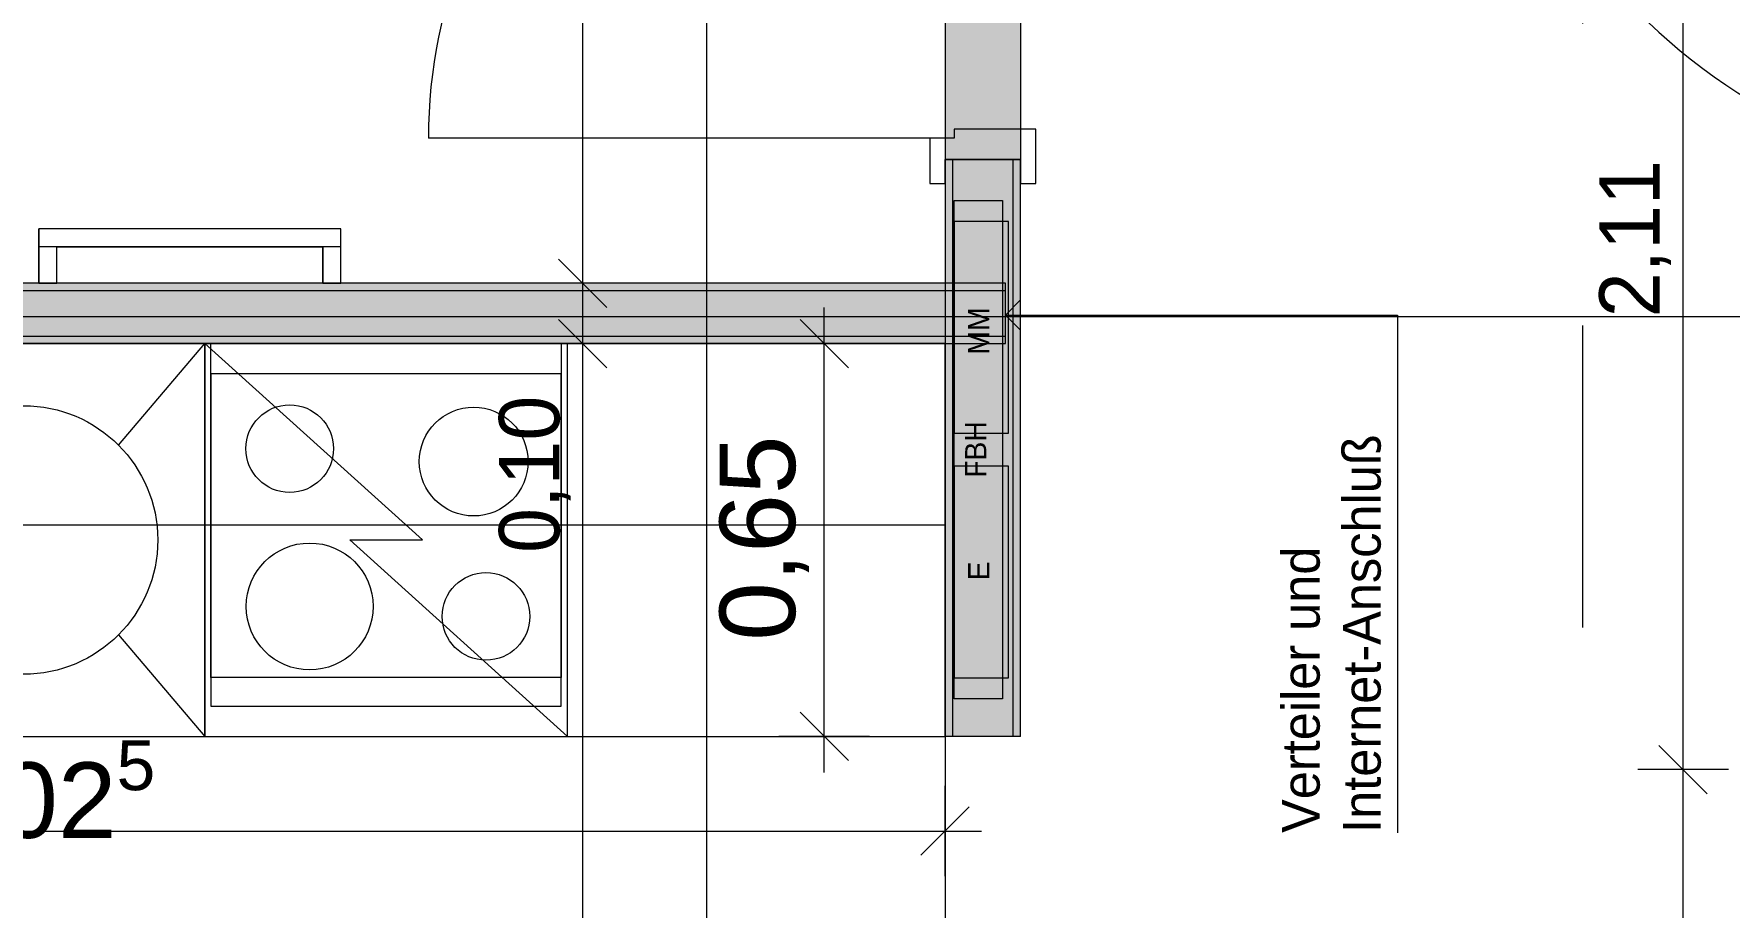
# Model space of a CAD drawing. Header units: metres. Extents: x -3 to 205, y -18 to 45.
# Drawn here: x 34.287 to 37.092, y -4.981 to -3.536 of the extents above; entities that cross this region are included whole.
import ezdxf

# ---------------------------------------------------------------- set-up
doc = ezdxf.new("R2010")
doc.units = ezdxf.units.M
doc.header["$MEASUREMENT"] = 0
for name, pattern in [('Achse', [0.004, 0.002, -0.001, 0, -0.001]), ('Schnittlinie', [0.006, 0.003, -0.0015, 0, -0.0015]), ('Untersicht', [0.001, 0.0005, -0.0005])]:
    doc.linetypes.add(name, pattern=pattern)
for name, color, linetype in [('1._1.Stock  PP STG2_4_000 Achsraster', 7, 'Continuous'), ('1._1.Stock  PP STG2_4_110 Wand Aussen', 7, 'Continuous'), ('1._1.Stock  PP STG2_4_130 Wand Innen', 7, 'Continuous'), ('1._1.Stock  PP STG2_4_530 Küche', 7, 'Continuous'), ('1._1.Stock  PP STG2_4_540 Sanitäreinrichtung', 7, 'Continuous'), ('1._1.Stock  PP STG2_4_620 Haustechnik Installation', 7, 'Continuous'), ('1._1.Stock  PP STG2_4_630 Elektrische Installation', 7, 'Continuous'), ('1._1.Stock  PP STG2_4_815 Raumbegrenzung', 7, 'Continuous'), ('1._1.Stock  PP STG2_4_851 Marker Schnitt', 7, 'Continuous'), ('1._1.Stock  PP STG2_4_945 Einreichplan Beschriftung', 7, 'Continuous'), ('1._1.Stock  PP STG2_4_950 Polierplan Bemaßung', 7, 'Continuous'), ('1._1.Stock  PP STG2_4_950-1 Polierplan Bemaßung Küche', 7, 'Continuous')]:
    doc.layers.add(name, color=color, linetype=linetype)
doc.styles.add('ERSTELLTER_STIL_1', font='arial.ttf')
doc.styles.add('ERSTELLTER_STIL_2', font='')
doc.styles.get('ERSTELLTER_STIL_2').set_extended_font_data('Eurostile')

msp = doc.modelspace()

# ---------------------------------------------------------------- hatches: boundary and pattern name
at = {"layer": '1._1.Stock  PP STG2_4_130 Wand Innen', "linetype": 'Continuous', "lineweight": 0, "true_color": 0xffffff}
msp.add_hatch(color=7, dxfattribs=at).paths.add_polyline_path([(35.92, -3.7437), (35.92, -2.8537), (35.795, -2.8537), (35.795, -3.7437)])
at = {"layer": '1._1.Stock  PP STG2_4_130 Wand Innen', "linetype": 'Continuous', "lineweight": 13, "true_color": 0xfb02fe}
for points in [[(35.795, -4.6987), (35.8075, -4.6987), (35.8075, -3.7437), (35.795, -3.7437)], [(35.9075, -3.7437), (35.9075, -4.6987), (35.92, -4.6987), (35.92, -3.7437)], [(35.895, -3.9487), (32.7674, -3.9487), (32.7675, -3.9612), (35.895, -3.9612)], [(32.7676, -4.0487), (35.895, -4.0487), (35.895, -4.0362), (32.7675, -4.0362)]]:
    msp.add_hatch(color=6, dxfattribs=at).paths.add_polyline_path(points)
at = {"layer": '1._1.Stock  PP STG2_4_130 Wand Innen', "linetype": 'Continuous', "lineweight": 13, "true_color": 0xffaa00}
for points in [[(35.8075, -4.6987), (35.9075, -4.6987), (35.9075, -3.7437), (35.8075, -3.7437)], [(32.7675, -4.0362), (35.895, -4.0362), (35.895, -3.9612), (32.7675, -3.9612)]]:
    msp.add_hatch(color=40, dxfattribs=at).paths.add_polyline_path(points)
at = {"layer": '1._1.Stock  PP STG2_4_620 Haustechnik Installation', "linetype": 'Continuous', "lineweight": 0, "true_color": 0x3f0000}
msp.add_hatch(color=18, dxfattribs=at).paths.add_polyline_path([(35.81, -4.6367), (35.89, -4.6367), (35.89, -3.8117), (35.81, -3.8117)])
at = {"layer": '1._1.Stock  PP STG2_4_630 Elektrische Installation', "linetype": 'Continuous', "lineweight": 0, "true_color": 0x3f1b00}
for points in [[(35.9, -3.8467), (35.81, -3.8467), (35.81, -4.1967), (35.9, -4.1967)], [(35.9, -4.2517), (35.81, -4.2517), (35.81, -4.6017), (35.9, -4.6017)]]:
    msp.add_hatch(color=28, dxfattribs=at).paths.add_polyline_path(points)

# ---------------------------------------------------------------- linework, layer by layer
at = {"layer": '1._1.Stock  PP STG2_4_000 Achsraster', "color": 5, "linetype": 'Continuous', "lineweight": 0, "ltscale": 1000}
for p, q in [((35.4, 1.9963), (35.4, -16.0037)), ((30.9, -4.0037), (53.4, -4.0037))]:
    msp.add_line(p, q, dxfattribs=at)
at = {"layer": '1._1.Stock  PP STG2_4_110 Wand Aussen', "color": 7, "linetype": 'Continuous', "lineweight": 13, "ltscale": 1000}
msp.add_arc((37.635, -2.8077), 0.98, 180, 270, dxfattribs=at)
at = {"layer": '1._1.Stock  PP STG2_4_130 Wand Innen', "color": 8, "linetype": 'Schnittlinie', "lineweight": 13, "ltscale": 1000}
for p, q in [((35.795, -2.8537), (35.795, -3.7437)), ((35.92, -2.8537), (35.92, -3.7437))]:
    msp.add_line(p, q, dxfattribs=at)
at = {"layer": '1._1.Stock  PP STG2_4_130 Wand Innen', "color": 7, "linetype": 'Continuous', "lineweight": 13, "ltscale": 1000}
for p, q in [((35.945, -3.6937), (35.81, -3.6937)), ((35.81, -3.6937), (35.81, -3.7087)), ((35.945, -3.7837), (35.945, -3.6937)), ((35.77, -3.7087), (34.94, -3.7087)), ((35.81, -3.7087), (35.77, -3.7087)), ((35.77, -3.7087), (35.77, -3.7837)), ((35.795, -3.7837), (35.795, -3.7437)), ((35.795, -3.7437), (35.92, -3.7437)), ((35.92, -3.7437), (35.92, -3.7837)), ((35.77, -3.7837), (35.795, -3.7837)), ((35.92, -3.7837), (35.945, -3.7837))]:
    msp.add_line(p, q, dxfattribs=at)
at = {"layer": '1._1.Stock  PP STG2_4_130 Wand Innen', "color": 7, "linetype": 'Continuous', "lineweight": 18, "ltscale": 1000}
for p, q in [((35.8075, -3.7437), (35.795, -3.7437)), ((35.8075, -3.7437), (35.795, -3.7437)), ((35.8075, -3.7437), (35.795, -3.7437)), ((35.8075, -3.7437), (35.8075, -4.6987)), ((35.9075, -3.7437), (35.8075, -3.7437)), ((35.9075, -3.7437), (35.8075, -3.7437)), ((35.9075, -3.7437), (35.8075, -3.7437)), ((35.9075, -4.6987), (35.9075, -3.7437)), ((35.92, -3.7437), (35.9075, -3.7437)), ((35.92, -3.7437), (35.9075, -3.7437)), ((35.92, -3.7437), (35.9075, -3.7437)), ((35.895, -3.9612), (32.7675, -3.9612)), ((32.7675, -4.0362), (35.895, -4.0362))]:
    msp.add_line(p, q, dxfattribs=at)
at = {"layer": '1._1.Stock  PP STG2_4_130 Wand Innen', "color": 7, "linetype": 'Continuous', "lineweight": 18, "ltscale": 1000, "flags": 128}
for points in [[(35.795, -3.7437), (35.795, -4.6987)], [(35.92, -4.6987), (35.92, -3.7437)], [(35.895, -3.9487), (32.7674, -3.9487)], [(35.895, -4.0487), (35.895, -3.9487)], [(32.7676, -4.0487), (35.895, -4.0487)], [(35.8075, -4.6987), (35.795, -4.6987)], [(35.9075, -4.6987), (35.8075, -4.6987)], [(35.92, -4.6987), (35.9075, -4.6987)]]:
    msp.add_lwpolyline(points, dxfattribs=at)
at = {"layer": '1._1.Stock  PP STG2_4_130 Wand Innen', "color": 7, "linetype": 'Continuous', "lineweight": 13, "ltscale": 1000}
msp.add_arc((35.77, -3.7087), 0.83, 90, 180, dxfattribs=at)
at = {"layer": '1._1.Stock  PP STG2_4_530 Küche', "color": 150, "linetype": 'Continuous', "lineweight": 13, "ltscale": 1000, "true_color": 0x0f7ffe}
for p, q in [((35.795, -4.0487), (33.37, -4.0487)), ((34.4272, -4.2166), (34.57, -4.0487)), ((34.93, -4.3737), (34.57, -4.0487)), ((34.58, -4.0487), (35.16, -4.0487)), ((34.58, -4.6012), (34.58, -4.0487)), ((35.16, -4.0487), (35.16, -4.6012)), ((35.795, -4.3487), (35.795, -4.0487)), ((33.37, -4.3487), (35.795, -4.3487)), ((34.58, -4.3487), (35.16, -4.3487)), ((35.17, -4.6987), (34.81, -4.3737)), ((34.81, -4.3737), (34.93, -4.3737)), ((34.4272, -4.5308), (34.57, -4.6987)), ((35.16, -4.6012), (34.58, -4.6012))]:
    msp.add_line(p, q, dxfattribs=at)
at = {"layer": '1._1.Stock  PP STG2_4_530 Küche', "color": 150, "linetype": 'Continuous', "lineweight": 13, "ltscale": 1000, "true_color": 0x0f7ffe, "flags": 128}
for points in [[(35.795, -4.0487), (33.37, -4.0487), (33.37, -4.6987), (35.795, -4.6987)], [(33.97, -4.6987), (34.57, -4.6987), (34.57, -4.0487), (33.97, -4.0487)], [(34.57, -4.6987), (35.17, -4.6987), (35.17, -4.0487), (34.57, -4.0487)], [(34.58, -4.6487), (35.16, -4.6487), (35.16, -4.0987), (34.58, -4.0987)]]:
    msp.add_lwpolyline(points, close=True, dxfattribs=at)
at = {"layer": '1._1.Stock  PP STG2_4_530 Küche', "color": 150, "linetype": 'Continuous', "lineweight": 13, "ltscale": 1000, "true_color": 0x0f7ffe}
for centre, radius in [((34.27, -4.3737), 0.2222), ((34.7105, -4.2225), 0.0725), ((35.015, -4.2439), 0.09), ((34.7436, -4.4837), 0.105), ((35.0353, -4.5002), 0.0725)]:
    msp.add_circle(centre, radius, dxfattribs=at)
at = {"layer": '1._1.Stock  PP STG2_4_540 Sanitäreinrichtung', "color": 150, "linetype": 'Achse', "lineweight": 13, "ltscale": 1000, "true_color": 0x0f7ffe}
for p, q in [((34.2953, -3.9487), (34.2953, -3.8587)), ((34.7953, -3.8587), (34.2953, -3.8587)), ((34.7953, -3.9487), (34.7953, -3.8587)), ((34.7953, -3.8887), (34.2953, -3.8887)), ((34.3253, -3.9487), (34.3253, -3.8887)), ((34.7653, -3.9487), (34.7653, -3.8887)), ((34.3253, -3.9487), (34.2953, -3.9487)), ((34.7953, -3.9487), (34.7653, -3.9487))]:
    msp.add_line(p, q, dxfattribs=at)
at = {"layer": '1._1.Stock  PP STG2_4_540 Sanitäreinrichtung', "color": 150, "linetype": 'Achse', "lineweight": 13, "ltscale": 1000, "true_color": 0x0f7ffe, "flags": 128}
msp.add_lwpolyline([(34.7953, -3.9487), (34.7953, -3.8587), (34.2953, -3.8587), (34.2953, -3.9487), (34.3253, -3.9487), (34.3253, -3.8887), (34.7653, -3.8887), (34.7653, -3.9487)], close=True, dxfattribs=at)
at = {"layer": '1._1.Stock  PP STG2_4_620 Haustechnik Installation', "color": 7, "linetype": 'Achse', "lineweight": 13, "ltscale": 1000}
for p, q in [((35.81, -4.6367), (35.81, -3.8117)), ((35.81, -3.8117), (35.89, -3.8117)), ((35.89, -3.8117), (35.89, -4.6367)), ((35.89, -4.6367), (35.81, -4.6367))]:
    msp.add_line(p, q, dxfattribs=at)
at = {"layer": '1._1.Stock  PP STG2_4_630 Elektrische Installation', "color": 7, "linetype": 'Achse', "lineweight": 13, "ltscale": 1000, "flags": 128}
for points in [[(35.9, -3.8467), (35.81, -3.8467), (35.81, -4.1967), (35.9, -4.1967)], [(35.9, -4.2517), (35.81, -4.2517), (35.81, -4.6017), (35.9, -4.6017)]]:
    msp.add_lwpolyline(points, close=True, dxfattribs=at)
at = {"layer": '1._1.Stock  PP STG2_4_815 Raumbegrenzung', "color": 8, "linetype": 'Schnittlinie', "lineweight": 13, "ltscale": 1000, "flags": 128}
msp.add_lwpolyline([(35.895, -4.6987), (35.795, -4.6987), (35.795, -5.9537), (35.895, -5.9537)], dxfattribs=at)
at = {"layer": '1._1.Stock  PP STG2_4_851 Marker Schnitt', "color": 7, "linetype": 'Untersicht', "lineweight": 13, "ltscale": 1000}
msp.add_line((36.85, -0.0187), (36.85, -15.6487), dxfattribs=at)
at = {"layer": '1._1.Stock  PP STG2_4_945 Einreichplan Beschriftung', "color": 92, "linetype": 'Continuous', "lineweight": 13, "ltscale": 1000}
for p, q in [((35.895, -4.0014), (35.92, -3.9764)), ((35.895, -4.0014), (36.5434, -4.0014)), ((35.895, -4.0014), (35.92, -4.0264)), ((36.5434, -4.0014), (36.5434, -4.168)), ((36.5434, -4.168), (36.5434, -4.8585))]:
    msp.add_line(p, q, dxfattribs=at)
at = {"layer": '1._1.Stock  PP STG2_4_950 Polierplan Bemaßung', "color": 6, "linetype": 'Continuous', "lineweight": 13, "ltscale": 1000, "true_color": 0xfb02fe}
for p, q in [((35.1954, -3.9487), (35.1954, -2.5787)), ((37.0161, -4.7537), (37.0161, -2.6437)), ((35.1554, -3.9087), (35.2354, -3.9887)), ((35.2704, -3.9487), (35.1204, -3.9487)), ((35.1954, -4.0487), (35.1954, -3.9487)), ((35.1554, -4.0087), (35.2354, -4.0887)), ((35.2704, -4.0487), (35.1204, -4.0487)), ((35.1954, -5.9537), (35.1954, -4.0487)), ((36.9761, -4.7137), (37.0561, -4.7937)), ((37.0911, -4.7537), (36.9411, -4.7537)), ((37.0161, -5.9537), (37.0161, -4.7537))]:
    msp.add_line(p, q, dxfattribs=at)
at = {"layer": '1._1.Stock  PP STG2_4_950-1 Polierplan Bemaßung Küche', "color": 150, "linetype": 'Continuous', "lineweight": 13, "ltscale": 1000, "true_color": 0x0f7ffe}
for p, q in [((35.6351, -4.0887), (35.5551, -4.0087)), ((35.5951, -4.0487), (35.5951, -3.9887)), ((35.6701, -4.0487), (35.5201, -4.0487)), ((35.5951, -4.6987), (35.5951, -4.0487)), ((35.5551, -4.6587), (35.6351, -4.7387)), ((35.6701, -4.6987), (35.5201, -4.6987)), ((35.5951, -4.7587), (35.5951, -4.6987)), ((35.795, -4.9304), (35.795, -4.7804)), ((35.755, -4.8954), (35.835, -4.8154)), ((32.77, -4.8554), (35.795, -4.8554)), ((35.795, -4.8554), (35.855, -4.8554))]:
    msp.add_line(p, q, dxfattribs=at)

# ---------------------------------------------------------------- texts
at = {"layer": '1._1.Stock  PP STG2_4_620 Haustechnik Installation', "color": 7, "linetype": 'Continuous', "lineweight": 13, "insert": (35.8457, -4.2707), "char_height": 0.035, "attachment_point": 4, "rotation": 90, "style": 'ERSTELLTER_STIL_2'}
msp.add_mtext('\\A1;{\\pql;\\fEurostile|b0|i0|c0|p0;\\W1.000000;FBH}', dxfattribs=at)
at = {"layer": '1._1.Stock  PP STG2_4_630 Elektrische Installation', "color": 7, "linetype": 'Continuous', "lineweight": 13, "char_height": 0.035, "attachment_point": 4, "rotation": 90, "style": 'ERSTELLTER_STIL_2'}
for s, insert in [('\\A1;{\\pql;\\fEurostile|b0|i0|c0|p0;\\W1.000000;MM}', (35.8507, -4.0667)), ('\\A1;{\\pql;\\fEurostile|b0|i0|c0|p0;\\W1.000000;E}', (35.8507, -4.4405))]:
    msp.add_mtext(s, dxfattribs=dict(at, insert=insert))
at = {"layer": '1._1.Stock  PP STG2_4_945 Einreichplan Beschriftung', "color": 92, "linetype": 'Continuous', "lineweight": 13, "insert": (36.5167, -4.8585), "char_height": 0.0625, "attachment_point": 7, "rotation": 90, "line_spacing_factor": 0.968754, "style": 'ERSTELLTER_STIL_2'}
msp.add_mtext('\\A1;{\\pql;\\fEurostile|b0|i0|c0|p0;\\W1.000000;Verteiler und\\P\\pql;\\fEurostile|b0|i0|c0|p0;\\W1.000000;Internet-Anschluß}', dxfattribs=at)
at = {"layer": '1._1.Stock  PP STG2_4_950 Polierplan Bemaßung', "color": 6, "linetype": 'Continuous', "lineweight": 13, "true_color": 0xfb02fe, "char_height": 0.1, "width": 0.306373, "attachment_point": 7, "rotation": 90, "style": 'ERSTELLTER_STIL_2'}
for s, insert in [('\\A1;{\\pql;\\fEurostile|b0|i0|c0|p0;\\W1.000000;2,11}', (36.9961, -4.0051)), ('\\A1;{\\pql;\\fEurostile|b0|i0|c0|p0;\\W1.000000;0,10}', (35.1754, -4.3951))]:
    msp.add_mtext(s, dxfattribs=dict(at, insert=insert))
at = {"layer": '1._1.Stock  PP STG2_4_950-1 Polierplan Bemaßung Küche', "color": 150, "linetype": 'Continuous', "lineweight": 13, "true_color": 0x0f7ffe, "insert": (35.5701, -4.5405), "char_height": 0.125, "width": 0.33365, "attachment_point": 7, "rotation": 90, "style": 'ERSTELLTER_STIL_1'}
msp.add_mtext('\\A1;{\\pql;\\fArial|b0|i0|c0|p0;\\W1.000000;0,65}', dxfattribs=at)
at = {"layer": '1._1.Stock  PP STG2_4_950-1 Polierplan Bemaßung Küche', "color": 150, "linetype": 'Continuous', "lineweight": 13, "true_color": 0x0f7ffe, "insert": (34.0842, -4.9033), "char_height": 0.125, "attachment_point": 7, "style": 'ERSTELLTER_STIL_1'}
msp.add_mtext('\\A1;{\\pql;\\fArial|b0|i0|c0|p0;\\W1.000000;3,02\\fArial|b0|i0|c0|p0;\\W1.000000;\\A1{\\H.66x;\\S5^  ;}}', dxfattribs=at)

doc.saveas('drawing.dxf')
